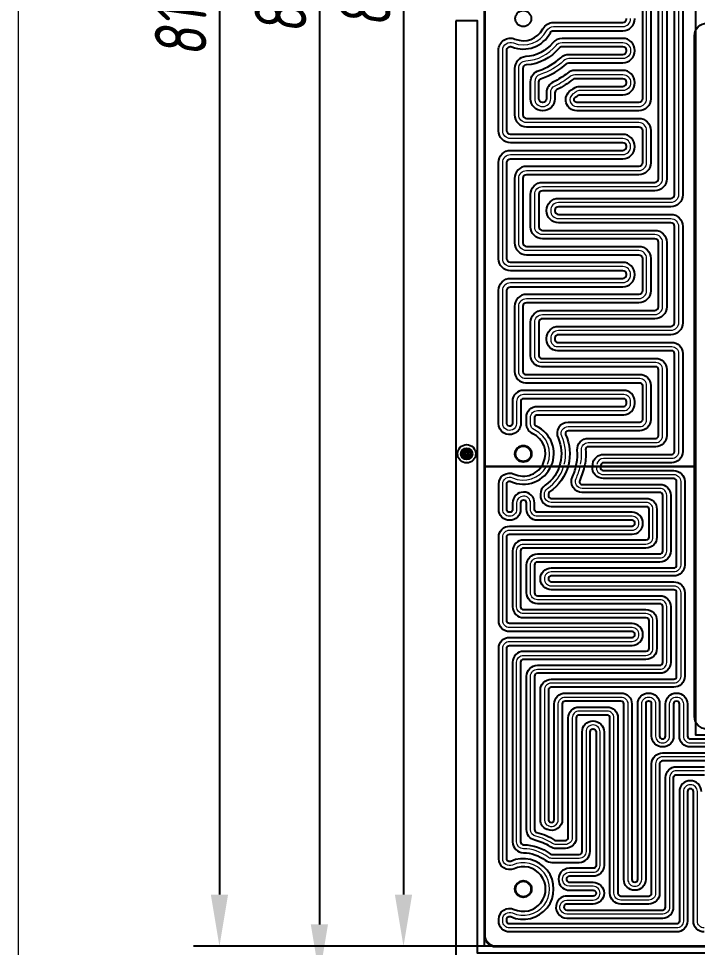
# Model space of a CAD drawing. Header units: millimetres. Extents: x -5937 to 68925, y -3068 to 5300.
# Drawn here: x 61224.6 to 61521.2, y 3785.6 to 4191.1 of the extents above; entities that cross this region are included whole.
import ezdxf

# ---------------------------------------------------------------- set-up
doc = ezdxf.new("R2010")
doc.units = ezdxf.units.MM
doc.header["$LTSCALE"] = 7
doc.header["$PDSIZE"] = -1
doc.layers.add('参照', color=6, linetype='Continuous', lineweight=9)
doc.layers.add('填充', color=3, linetype='Continuous', lineweight=9)
for name, color, linetype in [('发热丝', 3, 'Continuous'), ('发热分区', 20, 'Continuous'), ('菲林', 21, 'Continuous')]:
    doc.layers.add(name, color=color, linetype=linetype)
doc.styles.add('斜仿宋', font='tssdeng.shx', dxfattribs={"width": 0.8, "oblique": 8, "bigfont": 'tssdchn.shx'})
doc.dimstyles.new('YanXiu', dxfattribs={"dimtxt": 22.5778, "dimasz": 22.5778, "dimexe": 11.2889, "dimexo": 5.64445, "dimgap": 5.64445, "dimtad": 1, "dimtoh": 1, "dimzin": 9, "dimdsep": 46, "dimtxsty": '斜仿宋', "dimcen": 22.5778, "dimazin": 2, "dimtfac": 1, "dimtmove": 0, "dimatfit": 3, "dimfxl": 1, "dimarcsym": 1})

# ---------------------------------------------------------------- blocks, each defined once
blk = doc.blocks.new('*D84')
at = {"color": 0, "lineweight": -2}
for p, q in [((61412.98, 4633.06), (61344.75, 4633.06)), ((61356.04, 4610.48), (61356.04, 3795.63)), ((61412.98, 3773.06), (61344.75, 3773.06))]:
    blk.add_line(p, q, dxfattribs=at)
at = {"color": 0}
for points in [[(61359.8, 4610.48), (61352.27, 4610.48), (61356.04, 4633.06)], [(61352.27, 3795.63), (61359.8, 3795.63), (61356.04, 3773.06)]]:
    blk.add_solid(points, dxfattribs=at)
at = {"layer": 'Defpoints', "color": 0}
for p in [(61418.62, 4633.06), (61356.04, 3773.06), (61418.62, 3773.06)]:
    blk.add_point(p, dxfattribs=at)
at = {"color": 0, "insert": (61339.1, 4203.06), "char_height": 22.578, "attachment_point": 5, "rotation": 90, "style": '斜仿宋'}
blk.add_mtext('860', dxfattribs=at)
blk = doc.blocks.new('*D125')
at = {"layer": 'Defpoints', "color": 0}
for p in [(61604.68, 4626.06), (61392.78, 3786.06), (61604.68, 3786.06)]:
    blk.add_point(p, dxfattribs=at)
at = {"layer": '填充', "color": 0, "lineweight": -2}
for p, q in [((61599.03, 4626.06), (61381.49, 4626.06)), ((61392.78, 4603.48), (61392.78, 3808.63)), ((61599.03, 3786.06), (61381.49, 3786.06))]:
    blk.add_line(p, q, dxfattribs=at)
at = {"layer": '填充', "color": 0}
for points in [[(61396.55, 4603.48), (61389.02, 4603.48), (61392.78, 4626.06)], [(61389.02, 3808.63), (61396.55, 3808.63), (61392.78, 3786.06)]]:
    blk.add_solid(points, dxfattribs=at)
at = {"layer": '填充', "color": 0, "insert": (61375.85, 4206.06), "char_height": 22.578, "attachment_point": 5, "rotation": 90, "style": '斜仿宋'}
blk.add_mtext('840', dxfattribs=at)
blk = doc.blocks.new('*D126')
at = {"layer": 'Defpoints', "color": 0}
for p in [(61474.36, 4596.06), (61312.38, 3786.06), (61490.26, 3786.06)]:
    blk.add_point(p, dxfattribs=at)
at = {"layer": '填充', "color": 0, "lineweight": -2}
for p, q in [((61468.71, 4596.06), (61301.09, 4596.06)), ((61312.38, 4573.48), (61312.38, 3808.63)), ((61484.62, 3786.06), (61301.09, 3786.06))]:
    blk.add_line(p, q, dxfattribs=at)
at = {"layer": '填充', "color": 0}
for points in [[(61316.15, 4573.48), (61308.62, 4573.48), (61312.38, 4596.06)], [(61308.62, 3808.63), (61316.15, 3808.63), (61312.38, 3786.06)]]:
    blk.add_solid(points, dxfattribs=at)
at = {"layer": '填充', "color": 0, "insert": (61295.45, 4191.06), "char_height": 22.578, "attachment_point": 5, "rotation": 90, "style": '斜仿宋'}
blk.add_mtext('810', dxfattribs=at)

msp = doc.modelspace()

# ---------------------------------------------------------------- hatches: boundary and pattern name
at = {"layer": '填充', "ltscale": 10}
h = msp.add_hatch(color=3, dxfattribs=at)
h.dxf.hatch_style = 1
edge = h.paths.add_edge_path()
edge.add_arc((61420.37, 4001.056), 2.5, 360, 720)
edge = h.paths.add_edge_path(flags=16)
edge.add_arc((61420.37, 4001.056), 1.5, 360, 720)
h = msp.add_hatch(color=3, dxfattribs=at)
h.dxf.hatch_style = 1
edge = h.paths.add_edge_path()
edge.add_arc((61420.37, 4001.056), 0.95, 360, 720)
edge = h.paths.add_edge_path(flags=16)
edge.add_arc((61420.37, 4001.056), 0.55, 360, 720)

# ---------------------------------------------------------------- linework, layer by layer
at = {"color": 7, "linetype": 'Continuous', "lineweight": 35}
msp.add_lwpolyline([(61630.12, 4601.056), (61630.12, 4626.056), (61614.12, 4626.056), (61598.12, 4626.056), (61598.12, 4601.056, -0.4142136), (61593.12, 4596.056), (61433.12, 4596.056, 0.4142136), (61428.12, 4591.056), (61428.12, 3791.056, 0.4142136), (61433.12, 3786.056), (62773.12, 3786.056, 0.4142136), (62778.12, 3791.056), (62778.12, 4591.056, 0.4142136), (62773.12, 4596.056), (62613.12, 4596.056, -0.4142136), (62608.12, 4601.056), (62608.12, 4626.056), (62592.12, 4626.056), (62576.12, 4626.056), (62576.12, 4601.056)], format="xyb", dxfattribs=at)
at = {"color": 1}
msp.add_lwpolyline([(61428.12, 4386.616), (61520.375, 4386.616), (61520.375, 3995.496), (61428.12, 3995.496)], close=True, dxfattribs=at)
at = {"color": 5}
msp.add_lwpolyline([(61712.454, 3786.056), (61428.12, 3786.056), (61428.12, 3995.496), (61520.375, 3995.496), (61520.375, 3878.312), (61712.454, 3878.312), (61712.454, 3786.056)], close=True, dxfattribs=at)
at = {"color": 1}
msp.add_circle((61445.12, 4191.056), 3.492, dxfattribs=at)
at = {"color": 7, "linetype": 'Continuous', "lineweight": 35}
for centre in [(61445.12, 4001.056), (61445.12, 3811.056)]:
    msp.add_circle(centre, 3.5, dxfattribs=at)
at = {"layer": '参照'}
for points in [[(61512.947, 4267.976), (61512.947, 4114.137, -0.4142136), (61509.547, 4110.737), (61460.473, 4110.737, 0.4142136), (61457.073, 4107.337), (61457.073, 4107.153, 0.4142136), (61460.473, 4103.753), (61509.547, 4103.753, -0.4142136), (61512.947, 4100.353), (61512.947, 4058.263, -0.4142136), (61509.547, 4054.863), (61460.473, 4054.863, 0.4142136), (61457.073, 4051.463), (61457.073, 4050.878, 0.4142136), (61460.073, 4047.878), (61509.947, 4047.878, -0.4142136), (61512.947, 4044.878), (61512.947, 4001.988, -0.4142136), (61509.947, 3998.988), (61480.196, 3998.988, 0.3727824), (61477.226, 3996.417)], [(61470.168, 3996.496, 0.0619456), (61470.522, 4002.77, -0.4340898), (61473.515, 4005.972), (61502.963, 4005.972, 0.4142136), (61505.963, 4008.972), (61505.963, 4037.894, 0.4142136), (61502.963, 4040.894), (61453.088, 4040.894, -0.4142136), (61450.088, 4043.894), (61450.088, 4058.447, -0.4142136), (61453.488, 4061.847), (61502.563, 4061.847, 0.4142136), (61505.963, 4065.247), (61505.963, 4093.368, 0.4142136), (61502.563, 4096.768), (61453.488, 4096.768, -0.4142136), (61450.088, 4100.168), (61450.088, 4114.321, -0.4142136), (61453.488, 4117.721), (61502.563, 4117.721, 0.4142136), (61505.963, 4121.121), (61505.963, 4260.991, 0.4142136)], [(61463.028, 3996.496, 0.1707776), (61461.939, 4008.714, -0.5456662), (61464.669, 4012.957), (61495.978, 4012.957, 0.4142136), (61498.978, 4015.957), (61498.978, 4030.91, 0.4142136), (61495.978, 4033.91), (61446.104, 4033.91, -0.4142136), (61443.104, 4036.91), (61443.104, 4065.431, -0.4142136), (61446.504, 4068.831), (61495.578, 4068.831, 0.4142136), (61498.978, 4072.231), (61498.978, 4086.384, 0.4142136), (61495.578, 4089.784), (61446.504, 4089.784, -0.4142136), (61443.104, 4093.184), (61443.104, 4121.305, -0.4142136), (61446.504, 4124.705), (61495.578, 4124.705, 0.4142136), (61498.978, 4128.105), (61498.978, 4142.258, 0.4142136), (61495.578, 4145.658), (61446.504, 4145.658, -0.4142136), (61443.104, 4149.058), (61443.104, 4169.228, -0.3957834), (61446.289, 4172.621, 0.2079698), (61459.398, 4179.337, -0.2245436), (61462.026, 4180.58), (61488.594, 4180.58, -0.4142136), (61491.994, 4177.18), (61491.994, 4176.996, -0.4142136), (61488.594, 4173.596), (61465.052, 4173.596, 0.1930017), (61462.703, 4172.654, -0.1176256), (61452.502, 4166.698, 0.3304233), (61450.088, 4163.444), (61450.088, 4156.043, 0.4142136), (61453.488, 4152.643), (61453.673, 4152.643, 0.4142136), (61457.073, 4156.043), (61457.073, 4158.68, -0.2897214), (61459.016, 4161.752, 0.059561), (61465.532, 4165.853, -0.1718518), (61467.672, 4166.611), (61488.594, 4166.611, -0.4142136), (61491.994, 4163.211), (61491.994, 4163.027, -0.4142136), (61488.594, 4159.627), (61469.887, 4159.627, 0.1571762), (61468.135, 4159.062, -0.0102296), (61466.807, 4158.148, 0.744119), (61468.458, 4152.643), (61495.578, 4152.643, 0.4142136), (61498.978, 4156.043), (61498.978, 4226.07, 0.4142136)], [(61455.677, 3996.496, 0.405454), (61449.995, 4011.472, -0.2910906), (61448.266, 4014.189), (61448.266, 4016.941, -0.4142136), (61451.266, 4019.941), (61488.994, 4019.941, 0.4142136), (61491.994, 4022.941), (61491.994, 4023.925, 0.4142136), (61488.994, 4026.925), (61445.193, 4026.925, 0.4142136), (61442.193, 4023.925), (61442.193, 4014.29, -0.2956165), (61440.419, 4011.552, 0.0013857), (61440.361, 4011.525, -0.5454633), (61436.12, 4014.257), (61436.12, 4072.415, -0.4142136), (61439.52, 4075.815), (61488.594, 4075.815, 0.4142136), (61491.994, 4079.215), (61491.994, 4079.4, 0.4142136), (61488.594, 4082.8), (61439.52, 4082.8, -0.4142136), (61436.12, 4086.2), (61436.12, 4128.29, -0.4142136), (61439.52, 4131.69), (61488.594, 4131.69, 0.4142136), (61491.994, 4135.09), (61491.994, 4135.274, 0.4142136), (61488.594, 4138.674), (61439.52, 4138.674, -0.4142136), (61436.12, 4142.074), (61436.12, 4177.257, -0.5322047), (61440.798, 4180.408, 0.386471), (61455.307, 4185.738, -0.2793546), (61458.321, 4187.564), (61488.594, 4187.564, 0.4142136), (61491.994, 4190.964), (61491.994, 4191.148, 0.4142136)], [(61524.145, 3794.056, -0.4142136), (61521.145, 3797.056), (61521.145, 3853.6, 0.4142136), (61518.145, 3856.6), (61518.072, 3856.6, 0.4142136), (61515.072, 3853.6), (61515.072, 3797.056, -0.4142136), (61512.072, 3794.056), (61439.12, 3794.056, -0.4142136), (61436.12, 3797.056), (61436.12, 3797.856, -0.5454633), (61440.361, 3800.587, 1.5529873), (61440.361, 3821.525, -0.5454633), (61436.12, 3824.257), (61436.12, 3916.125, -0.4142136), (61439.12, 3919.125), (61492.638, 3919.125, 0.4142136), (61495.638, 3922.125), (61495.638, 3922.198, 0.4142136), (61492.638, 3925.198), (61439.12, 3925.198, -0.4142136), (61436.12, 3928.198), (61436.12, 3964.711, -0.4142136), (61439.12, 3967.711), (61492.638, 3967.711, 0.4142136), (61495.638, 3970.711), (61495.638, 3970.784, 0.4142136), (61492.638, 3973.784), (61451.266, 3973.784, -0.4142136), (61448.266, 3976.784), (61448.266, 3979.577, 0.4162127), (61445.246, 3982.577, -0.0008527), (61445.183, 3982.576, 0.4132151), (61442.193, 3979.576), (61442.193, 3976.784, -0.4142136), (61439.193, 3973.784), (61439.12, 3973.784, -0.4142136), (61436.12, 3976.784), (61436.12, 3987.856, -0.5454633), (61440.361, 3990.587, 0.3915403), (61455.186, 3995.496)], [(61524.219, 3862.673), (61511.999, 3862.673, 0.4142136), (61508.999, 3859.673), (61508.999, 3803.129, -0.4142136), (61505.999, 3800.129), (61464.104, 3800.129, -0.5354217), (61461.336, 3804.285, 0.000964), (61461.362, 3804.348, -0.3036263), (61464.135, 3806.203), (61475.633, 3806.203, 0.4142136), (61478.633, 3809.203), (61478.633, 3809.276, 0.4142136), (61475.633, 3812.276), (61465.255, 3812.276, -0.3549237), (61462.319, 3814.661, 0.0009099), (61462.306, 3814.723, -0.4772146), (61465.24, 3818.349), (61475.633, 3818.349, 0.4142136), (61478.633, 3821.349), (61478.633, 3879.685, 0.4142136), (61475.633, 3882.685), (61475.559, 3882.685, 0.4142136), (61472.559, 3879.685), (61472.559, 3827.423, -0.4142136), (61469.559, 3824.423), (61457.585, 3824.423, -0.1641832), (61455.768, 3825.036, 0.1632692), (61445.182, 3828.629, -0.4131711), (61442.193, 3831.629), (61442.193, 3910.051, -0.4142136), (61445.193, 3913.051), (61498.712, 3913.051, 0.4142136), (61501.712, 3916.051), (61501.712, 3928.271, 0.4142136), (61498.712, 3931.271), (61445.193, 3931.271, -0.4142136), (61442.193, 3934.271), (61442.193, 3958.638, -0.4142136), (61445.193, 3961.638), (61498.712, 3961.638, 0.4142136), (61501.712, 3964.638), (61501.712, 3976.857, 0.4142136), (61498.712, 3979.857), (61457.34, 3979.857, -0.4142136), (61454.34, 3982.857), (61454.34, 3983.391, -0.2462117), (61455.633, 3985.858, 0.166521), (61462.744, 3995.496)], [(61530.292, 3868.746), (61505.926, 3868.746, 0.4142136), (61502.926, 3865.746), (61502.926, 3809.203, -0.4142136), (61499.926, 3806.203), (61487.706, 3806.203, -0.4142136), (61484.706, 3809.203), (61484.706, 3885.758, 0.4142136), (61481.706, 3888.758), (61469.486, 3888.758, 0.4142136), (61466.486, 3885.758), (61466.486, 3833.496, -0.4142136), (61463.486, 3830.496), (61459.489, 3830.496, -0.1433611), (61457.871, 3830.969, 0.0843982), (61450.574, 3834.065, -0.3475682), (61448.266, 3836.984), (61448.266, 3903.978, -0.4142136), (61451.266, 3906.978), (61504.785, 3906.978, 0.4142136), (61507.785, 3909.978), (61507.785, 3934.345, 0.4142136), (61504.785, 3937.345), (61451.266, 3937.345, -0.4142136), (61448.266, 3940.345), (61448.266, 3952.564, -0.4142136), (61451.266, 3955.564), (61504.785, 3955.564, 0.4142136), (61507.785, 3958.564), (61507.785, 3982.931, 0.4142136), (61504.785, 3985.931), (61470.867, 3985.931, -0.549855), (61468.153, 3990.209, 0.0550472), (61469.965, 3995.496)], [(61477.083, 3995.516, 0.465421), (61480.039, 3992.004), (61510.858, 3992.004, -0.4142136), (61513.858, 3989.004), (61513.858, 3952.491, -0.4142136), (61510.858, 3949.491), (61457.34, 3949.491, 0.4142136), (61454.34, 3946.491), (61454.34, 3946.418, 0.4142136), (61457.34, 3943.418), (61510.858, 3943.418, -0.4142136), (61513.858, 3940.418), (61513.858, 3903.905, -0.4142136), (61510.858, 3900.905), (61457.34, 3900.905, 0.4142136), (61454.34, 3897.905), (61454.34, 3841.136, 0.3083471), (61455.989, 3838.716, -0.00269), (61456.286, 3838.598, 0.5320931), (61460.413, 3841.378), (61460.413, 3891.832, -0.4142136), (61463.413, 3894.832), (61487.779, 3894.832, -0.4142136), (61490.779, 3891.832), (61490.779, 3815.276, 0.4142136), (61493.779, 3812.276), (61493.852, 3812.276, 0.4142136), (61496.852, 3815.276), (61496.852, 3891.832, -0.4142136), (61499.852, 3894.832), (61499.926, 3894.832, -0.4142136), (61502.926, 3891.832), (61502.926, 3877.82, 0.4142136), (61505.926, 3874.82), (61505.999, 3874.82, 0.4142136), (61508.999, 3877.82), (61508.999, 3891.832, -0.4142136), (61511.999, 3894.832), (61512.072, 3894.832, -0.4142136), (61515.072, 3891.832), (61515.072, 3877.82, 0.4142136), (61518.072, 3874.82), (61536.365, 3874.82, -0.4142136)]]:
    msp.add_lwpolyline(points, format="xyb", dxfattribs=at)
at = {"layer": '发热丝'}
for points in [[(61536.365, 3873.07), (61518.072, 3873.07, -0.4142136), (61513.322, 3877.82), (61513.322, 3891.832, 0.4142136), (61512.072, 3893.082), (61511.999, 3893.082, 0.4142136), (61510.749, 3891.832), (61510.749, 3877.82, -0.4142136), (61505.999, 3873.07), (61505.926, 3873.07, -0.4142136), (61501.176, 3877.82), (61501.176, 3891.832, 0.4142136), (61499.926, 3893.082), (61499.852, 3893.082, 0.4142136), (61498.602, 3891.832), (61498.602, 3815.276, -0.4142136), (61493.852, 3810.526), (61493.779, 3810.526, -0.4142136), (61489.029, 3815.276), (61489.029, 3891.832, 0.4142136), (61487.779, 3893.082), (61463.413, 3893.082, 0.4142136), (61462.163, 3891.832), (61462.163, 3841.378, -0.5320931), (61455.628, 3836.976, 0.00269), (61455.349, 3837.088, -0.3083471), (61452.59, 3841.136), (61452.59, 3897.905, -0.4142136), (61457.34, 3902.655), (61510.858, 3902.655, 0.4142136), (61512.108, 3903.905), (61512.108, 3940.418, 0.4142136), (61510.858, 3941.668), (61457.34, 3941.668, -0.4142136), (61452.59, 3946.418), (61452.59, 3946.491, -0.4142136), (61457.34, 3951.241), (61510.858, 3951.241, 0.4142136), (61512.108, 3952.491), (61512.108, 3989.004, 0.4142136), (61510.858, 3990.254), (61480.039, 3990.254, -0.4406316), (61475.308, 3995.428), (61475.42, 3996.678, -0.3727824), (61480.196, 4000.813), (61509.947, 4000.813, 0.4142136), (61511.122, 4001.988), (61511.122, 4044.878, 0.4142136), (61509.947, 4046.053), (61460.073, 4046.053, -0.4142136), (61455.248, 4050.878), (61455.248, 4051.463, -0.4142136), (61460.473, 4056.688), (61509.547, 4056.688, 0.4142136), (61511.122, 4058.263), (61511.122, 4100.353, 0.4142136), (61509.547, 4101.928), (61460.473, 4101.928, -0.4142136), (61455.248, 4107.153), (61455.248, 4107.337, -0.4142136), (61460.473, 4112.562), (61509.547, 4112.562, 0.4142136), (61511.122, 4114.137), (61511.122, 4267.976, 0.4142136)], [(61514.772, 4267.976), (61514.772, 4114.137, -0.4142136), (61509.547, 4108.912), (61460.473, 4108.912, 0.4142136), (61458.898, 4107.337), (61458.898, 4107.153, 0.4142136), (61460.473, 4105.578), (61509.547, 4105.578, -0.4142136), (61514.772, 4100.353), (61514.772, 4058.263, -0.4142136), (61509.547, 4053.038), (61460.473, 4053.038, 0.4142136), (61458.898, 4051.463), (61458.898, 4050.878, 0.4142136), (61460.073, 4049.703), (61509.947, 4049.703, -0.4142136), (61514.772, 4044.878), (61514.772, 4001.988, -0.4142136), (61509.947, 3997.163), (61480.196, 3997.163, 0.3727824), (61479.033, 3996.156), (61478.808, 3995.217, 0.465421), (61480.039, 3993.754), (61510.858, 3993.754, -0.4142136), (61515.608, 3989.004), (61515.608, 3952.491, -0.4142136), (61510.858, 3947.741), (61457.34, 3947.741, 0.4142136), (61456.09, 3946.491), (61456.09, 3946.418, 0.4142136), (61457.34, 3945.168), (61510.858, 3945.168, -0.4142136), (61515.608, 3940.418), (61515.608, 3903.905, -0.4142136), (61510.858, 3899.155), (61457.34, 3899.155, 0.4142136), (61456.09, 3897.905), (61456.09, 3841.136, 0.3083471), (61456.629, 3840.345, -0.00269), (61456.943, 3840.22, 0.5320931), (61458.663, 3841.378), (61458.663, 3891.832, -0.4142136), (61463.413, 3896.582), (61487.779, 3896.582, -0.4142136), (61492.529, 3891.832), (61492.529, 3815.276, 0.4142136), (61493.779, 3814.026), (61493.852, 3814.026, 0.4142136), (61495.102, 3815.276), (61495.102, 3891.832, -0.4142136), (61499.852, 3896.582), (61499.926, 3896.582, -0.4142136), (61504.676, 3891.832), (61504.676, 3877.82, 0.4142136), (61505.926, 3876.57), (61505.999, 3876.57, 0.4142136), (61507.249, 3877.82), (61507.249, 3891.832, -0.4142136), (61511.999, 3896.582), (61512.072, 3896.582, -0.4142136), (61516.822, 3891.832), (61516.822, 3877.82, 0.4142136), (61518.072, 3876.57), (61536.365, 3876.57, -0.4142136)], [(61530.292, 3866.996), (61505.926, 3866.996, 0.4142136), (61504.676, 3865.746), (61504.676, 3809.203, -0.4142136), (61499.926, 3804.453), (61487.706, 3804.453, -0.4142136), (61482.956, 3809.203), (61482.956, 3885.758, 0.4142136), (61481.706, 3887.008), (61469.486, 3887.008, 0.4142136), (61468.236, 3885.758), (61468.236, 3833.496, -0.4142136), (61463.486, 3828.746), (61459.489, 3828.746, -0.1433611), (61456.928, 3829.496, 0.0843982), (61450.171, 3832.362, -0.3475682), (61446.516, 3836.984), (61446.516, 3903.978, -0.4142136), (61451.266, 3908.728), (61504.785, 3908.728, 0.4142136), (61506.035, 3909.978), (61506.035, 3934.345, 0.4142136), (61504.785, 3935.595), (61451.266, 3935.595, -0.4142136), (61446.516, 3940.345), (61446.516, 3952.564, -0.4142136), (61451.266, 3957.314), (61504.785, 3957.314, 0.4142136), (61506.035, 3958.564), (61506.035, 3982.931, 0.4142136), (61504.785, 3984.181), (61470.867, 3984.181, -0.549855), (61466.57, 3990.954, 0.0756907), (61468.373, 3996.823, 0.0619456), (61468.701, 4002.648, -0.4340898), (61473.515, 4007.797), (61502.963, 4007.797, 0.4142136), (61504.138, 4008.972), (61504.138, 4037.894, 0.4142136), (61502.963, 4039.069), (61453.088, 4039.069, -0.4142136), (61448.263, 4043.894), (61448.263, 4058.447, -0.4142136), (61453.488, 4063.672), (61502.563, 4063.672, 0.4142136), (61504.138, 4065.247), (61504.138, 4093.368, 0.4142136), (61502.563, 4094.943), (61453.488, 4094.943, -0.4142136), (61448.263, 4100.168), (61448.263, 4114.321, -0.4142136), (61453.488, 4119.546), (61502.563, 4119.546, 0.4142136), (61504.138, 4121.121), (61504.138, 4260.991, 0.4142136)], [(61507.788, 4260.991), (61507.788, 4121.121, -0.4142136), (61502.563, 4115.896), (61453.488, 4115.896, 0.4142136), (61451.913, 4114.321), (61451.913, 4100.168, 0.4142136), (61453.488, 4098.593), (61502.563, 4098.593, -0.4142136), (61507.788, 4093.368), (61507.788, 4065.247, -0.4142136), (61502.563, 4060.022), (61453.488, 4060.022, 0.4142136), (61451.913, 4058.447), (61451.913, 4043.894, 0.4142136), (61453.088, 4042.719), (61502.963, 4042.719, -0.4142136), (61507.788, 4037.894), (61507.788, 4008.972, -0.4142136), (61502.963, 4004.147), (61473.515, 4004.147, 0.4340898), (61472.343, 4002.893, -0.0619456), (61471.964, 3996.169, -0.0559168), (61469.737, 3989.463, 0.549855), (61470.867, 3987.681), (61504.785, 3987.681, -0.4142136), (61509.535, 3982.931), (61509.535, 3958.564, -0.4142136), (61504.785, 3953.814), (61451.266, 3953.814, 0.4142136), (61450.016, 3952.564), (61450.016, 3940.345, 0.4142136), (61451.266, 3939.095), (61504.785, 3939.095, -0.4142136), (61509.535, 3934.345), (61509.535, 3909.978, -0.4142136), (61504.785, 3905.228), (61451.266, 3905.228, 0.4142136), (61450.016, 3903.978), (61450.016, 3836.984, 0.3475682), (61450.978, 3835.767, -0.0843982), (61458.815, 3832.443, 0.1433611), (61459.489, 3832.246), (61463.486, 3832.246, 0.4142136), (61464.736, 3833.496), (61464.736, 3885.758, -0.4142136), (61469.486, 3890.508), (61481.706, 3890.508, -0.4142136), (61486.456, 3885.758), (61486.456, 3809.203, 0.4142136), (61487.706, 3807.953), (61499.926, 3807.953, 0.4142136), (61501.176, 3809.203), (61501.176, 3865.746, -0.4142136), (61505.926, 3870.496), (61530.292, 3870.496, -0.4142136)], [(61497.153, 4226.07), (61497.153, 4156.043, -0.4142136), (61495.578, 4154.468), (61468.458, 4154.468, -0.744119), (61467.811, 4156.624, 0.0102296), (61469.201, 4157.581, -0.1571762), (61469.887, 4157.802), (61488.594, 4157.802, 0.4142136), (61493.819, 4163.027), (61493.819, 4163.211, 0.4142136), (61488.594, 4168.436), (61467.672, 4168.436, 0.1718518), (61464.383, 4167.272, -0.059561), (61458.234, 4163.401, 0.2897214), (61455.248, 4158.68), (61455.248, 4156.043, -0.4142136), (61453.673, 4154.468), (61453.488, 4154.468, -0.4142136), (61451.913, 4156.043), (61451.913, 4163.444, -0.3304233), (61453.032, 4164.952, 0.1176256), (61463.964, 4171.334, -0.1930017), (61465.052, 4171.771), (61488.594, 4171.771, 0.4142136), (61493.819, 4176.996), (61493.819, 4177.18, 0.4142136), (61488.594, 4182.405), (61462.026, 4182.405, 0.2245436), (61457.988, 4180.495, -0.2079698), (61446.173, 4174.442, 0.3957834), (61441.279, 4169.228), (61441.279, 4149.058, 0.4142136), (61446.504, 4143.833), (61495.578, 4143.833, -0.4142136), (61497.153, 4142.258), (61497.153, 4128.105, -0.4142136), (61495.578, 4126.53), (61446.504, 4126.53, 0.4142136), (61441.279, 4121.305), (61441.279, 4093.184, 0.4142136), (61446.504, 4087.959), (61495.578, 4087.959, -0.4142136), (61497.153, 4086.384), (61497.153, 4072.231, -0.4142136), (61495.578, 4070.656), (61446.504, 4070.656, 0.4142136), (61441.279, 4065.431), (61441.279, 4036.91, 0.4142136), (61446.104, 4032.085), (61495.978, 4032.085, -0.4142136), (61497.153, 4030.91), (61497.153, 4015.957, -0.4142136), (61495.978, 4014.782), (61464.669, 4014.782, 0.5456662), (61460.278, 4007.957, -0.1707776), (61461.26, 3996.946, -0.1869514), (61454.637, 3987.297, 0.2462117), (61452.59, 3983.391), (61452.59, 3982.857, 0.4142136), (61457.34, 3978.107), (61498.712, 3978.107, -0.4142136), (61499.962, 3976.857), (61499.962, 3964.638, -0.4142136), (61498.712, 3963.388), (61445.193, 3963.388, 0.4142136), (61440.443, 3958.638), (61440.443, 3934.271, 0.4142136), (61445.193, 3929.521), (61498.712, 3929.521, -0.4142136), (61499.962, 3928.271), (61499.962, 3916.051, -0.4142136), (61498.712, 3914.801), (61445.193, 3914.801, 0.4142136), (61440.443, 3910.051), (61440.443, 3831.629, 0.4131711), (61445.176, 3826.879, -0.1632692), (61454.707, 3823.644, 0.1641832), (61457.585, 3822.673), (61469.559, 3822.673, 0.4142136), (61474.309, 3827.423), (61474.309, 3879.685, -0.4142136), (61475.559, 3880.935), (61475.633, 3880.935, -0.4142136), (61476.883, 3879.685), (61476.883, 3821.349, -0.4142136), (61475.633, 3820.099), (61465.24, 3820.099, 0.4772146), (61460.594, 3814.358, -0.0009099), (61460.606, 3814.302, 0.3549237), (61465.255, 3810.526), (61475.633, 3810.526, -0.4142136), (61476.883, 3809.276), (61476.883, 3809.203, -0.4142136), (61475.633, 3807.953), (61464.135, 3807.953, 0.3036263), (61459.745, 3805.016, -0.000964), (61459.721, 3804.96, 0.5354217), (61464.104, 3798.379), (61505.999, 3798.379, 0.4142136), (61510.749, 3803.129), (61510.749, 3859.673, -0.4142136), (61511.999, 3860.923), (61524.219, 3860.923, -0.4142136)], [(61500.803, 4226.07), (61500.803, 4156.043, -0.4142136), (61495.578, 4150.818), (61468.458, 4150.818, -0.744119), (61465.803, 4159.671, 0.0102296), (61467.069, 4160.544, -0.1571762), (61469.887, 4161.452), (61488.594, 4161.452, 0.4142136), (61490.169, 4163.027), (61490.169, 4163.211, 0.4142136), (61488.594, 4164.786), (61467.672, 4164.786, 0.1718518), (61466.681, 4164.435, -0.059561), (61459.798, 4160.103, 0.2897214), (61458.898, 4158.68), (61458.898, 4156.043, -0.4142136), (61453.673, 4150.818), (61453.488, 4150.818, -0.4142136), (61448.263, 4156.043), (61448.263, 4163.444, -0.3304233), (61451.973, 4168.445, 0.1176256), (61461.442, 4173.973, -0.1930017), (61465.052, 4175.421), (61488.594, 4175.421, 0.4142136), (61490.169, 4176.996), (61490.169, 4177.18, 0.4142136), (61488.594, 4178.755), (61462.026, 4178.755, 0.2245436), (61460.809, 4178.179, -0.2079698), (61446.404, 4170.8, 0.3957834), (61444.929, 4169.228), (61444.929, 4149.058, 0.4142136), (61446.504, 4147.483), (61495.578, 4147.483, -0.4142136), (61500.803, 4142.258), (61500.803, 4128.105, -0.4142136), (61495.578, 4122.88), (61446.504, 4122.88, 0.4142136), (61444.929, 4121.305), (61444.929, 4093.184, 0.4142136), (61446.504, 4091.609), (61495.578, 4091.609, -0.4142136), (61500.803, 4086.384), (61500.803, 4072.231, -0.4142136), (61495.578, 4067.006), (61446.504, 4067.006, 0.4142136), (61444.929, 4065.431), (61444.929, 4036.91, 0.4142136), (61446.104, 4035.735), (61495.978, 4035.735, -0.4142136), (61500.803, 4030.91), (61500.803, 4015.957, -0.4142136), (61495.978, 4011.132), (61464.669, 4011.132, 0.5456662), (61463.6, 4009.47, -0.1707776), (61464.797, 3996.046, -0.1761332), (61456.628, 3984.419, 0.2462117), (61456.09, 3983.391), (61456.09, 3982.857, 0.4142136), (61457.34, 3981.607), (61498.712, 3981.607, -0.4142136), (61503.462, 3976.857), (61503.462, 3964.638, -0.4142136), (61498.712, 3959.888), (61445.193, 3959.888, 0.4142136), (61443.943, 3958.638), (61443.943, 3934.271, 0.4142136), (61445.193, 3933.021), (61498.712, 3933.021, -0.4142136), (61503.462, 3928.271), (61503.462, 3916.051, -0.4142136), (61498.712, 3911.301), (61445.193, 3911.301, 0.4142136), (61443.943, 3910.051), (61443.943, 3831.629, 0.4131711), (61445.189, 3830.379, -0.1632692), (61456.828, 3826.428, 0.1641832), (61457.585, 3826.173), (61469.559, 3826.173, 0.4142136), (61470.809, 3827.423), (61470.809, 3879.685, -0.4142136), (61475.559, 3884.435), (61475.633, 3884.435, -0.4142136), (61480.383, 3879.685), (61480.383, 3821.349, -0.4142136), (61475.633, 3816.599), (61465.24, 3816.599, 0.4772146), (61464.017, 3815.088, -0.0009099), (61464.032, 3815.02, 0.3549237), (61465.255, 3814.026), (61475.633, 3814.026, -0.4142136), (61480.383, 3809.276), (61480.383, 3809.203, -0.4142136), (61475.633, 3804.453), (61464.135, 3804.453, 0.3036263), (61462.98, 3803.68, -0.000964), (61462.951, 3803.611, 0.5354217), (61464.104, 3801.879), (61505.999, 3801.879, 0.4142136), (61507.249, 3803.129), (61507.249, 3859.673, -0.4142136), (61511.999, 3864.423), (61524.219, 3864.423, -0.4142136)], [(61524.145, 3792.306, -0.4142136), (61519.395, 3797.056), (61519.395, 3853.6, 0.4142136), (61518.145, 3854.85), (61518.072, 3854.85, 0.4142136), (61516.822, 3853.6), (61516.822, 3797.056, -0.4142136), (61512.072, 3792.306), (61439.12, 3792.306, -0.4142136), (61434.37, 3797.056), (61434.37, 3797.856, -0.5454633), (61441.085, 3802.18, 1.5529873), (61441.085, 3819.932, -0.5454633), (61434.37, 3824.257), (61434.37, 3916.125, -0.4142136), (61439.12, 3920.875), (61492.638, 3920.875, 0.4142136), (61493.888, 3922.125), (61493.888, 3922.198, 0.4142136), (61492.638, 3923.448), (61439.12, 3923.448, -0.4142136), (61434.37, 3928.198), (61434.37, 3964.711, -0.4142136), (61439.12, 3969.461), (61492.638, 3969.461, 0.4142136), (61493.888, 3970.711), (61493.888, 3970.784, 0.4142136), (61492.638, 3972.034), (61451.266, 3972.034, -0.4142136), (61446.516, 3976.784), (61446.516, 3979.577, 0.4162127), (61445.258, 3980.827, -0.0008527), (61445.189, 3980.826, 0.4132151), (61443.943, 3979.576), (61443.943, 3976.784, -0.4142136), (61439.193, 3972.034), (61439.12, 3972.034, -0.4142136), (61434.37, 3976.784), (61434.37, 3987.856, -0.5454633), (61441.085, 3992.18, 0.4248235), (61454.002, 3997.22, 0.405454), (61449.221, 4009.819, -0.2910906), (61446.441, 4014.189), (61446.441, 4016.941, -0.4142136), (61451.266, 4021.766), (61488.994, 4021.766, 0.4142136), (61490.169, 4022.941), (61490.169, 4023.925, 0.4142136), (61488.994, 4025.1), (61445.193, 4025.1, 0.4142136), (61444.018, 4023.925), (61444.018, 4014.29, -0.2956165), (61441.165, 4009.886, 0.0013857), (61441.116, 4009.864, -0.5454633), (61434.295, 4014.257), (61434.295, 4072.415, -0.4142136), (61439.52, 4077.64), (61488.594, 4077.64, 0.4142136), (61490.169, 4079.215), (61490.169, 4079.4, 0.4142136), (61488.594, 4080.975), (61439.52, 4080.975, -0.4142136), (61434.295, 4086.2), (61434.295, 4128.29, -0.4142136), (61439.52, 4133.515), (61488.594, 4133.515, 0.4142136), (61490.169, 4135.09), (61490.169, 4135.274, 0.4142136), (61488.594, 4136.849), (61439.52, 4136.849, -0.4142136), (61434.295, 4142.074), (61434.295, 4177.257, -0.5322047), (61441.485, 4182.099, 0.386471), (61453.689, 4186.582, -0.2793546), (61458.321, 4189.389), (61488.594, 4189.389, 0.4142136), (61490.169, 4190.964), (61490.169, 4191.148, 0.4142136)], [(61522.895, 3853.6, 0.4142136), (61518.145, 3858.35), (61518.072, 3858.35, 0.4142136), (61513.322, 3853.6), (61513.322, 3797.056, -0.4142136), (61512.072, 3795.806), (61439.12, 3795.806, -0.4142136), (61437.87, 3797.056), (61437.87, 3797.856, -0.5454633), (61439.637, 3798.994, 1.5529873), (61439.637, 3823.119, -0.5454633), (61437.87, 3824.257), (61437.87, 3916.125, -0.4142136), (61439.12, 3917.375), (61492.638, 3917.375, 0.4142136), (61497.388, 3922.125), (61497.388, 3922.198, 0.4142136), (61492.638, 3926.948), (61439.12, 3926.948, -0.4142136), (61437.87, 3928.198), (61437.87, 3964.711, -0.4142136), (61439.12, 3965.961), (61492.638, 3965.961, 0.4142136), (61497.388, 3970.711), (61497.388, 3970.784, 0.4142136), (61492.638, 3975.534), (61451.266, 3975.534, -0.4142136), (61450.016, 3976.784), (61450.016, 3979.577, 0.4162127), (61445.234, 3984.327, -0.0008527), (61445.177, 3984.326, 0.4132151), (61440.443, 3979.576), (61440.443, 3976.784, -0.4142136), (61439.193, 3975.534), (61439.12, 3975.534, -0.4142136), (61437.87, 3976.784), (61437.87, 3987.856, -0.5454633), (61439.637, 3988.994, 0.4160568), (61457.352, 3995.772, 0.405454), (61450.768, 4013.125, -0.2910906), (61450.091, 4014.189), (61450.091, 4016.941, -0.4142136), (61451.266, 4018.116), (61488.994, 4018.116, 0.4142136), (61493.819, 4022.941), (61493.819, 4023.925, 0.4142136), (61488.994, 4028.75), (61445.193, 4028.75, 0.4142136), (61440.368, 4023.925), (61440.368, 4014.29, -0.2956165), (61439.673, 4013.217, 0.0013857), (61439.606, 4013.187, -0.5454633), (61437.945, 4014.257), (61437.945, 4072.415, -0.4142136), (61439.52, 4073.99), (61488.594, 4073.99, 0.4142136), (61493.819, 4079.215), (61493.819, 4079.4, 0.4142136), (61488.594, 4084.625), (61439.52, 4084.625, -0.4142136), (61437.945, 4086.2), (61437.945, 4128.29, -0.4142136), (61439.52, 4129.865), (61488.594, 4129.865, 0.4142136), (61493.819, 4135.09), (61493.819, 4135.274, 0.4142136), (61488.594, 4140.499), (61439.52, 4140.499, -0.4142136), (61437.945, 4142.074), (61437.945, 4177.257, -0.5322047), (61440.112, 4178.717, 0.386471), (61456.925, 4184.893, -0.2793546), (61458.321, 4185.739), (61488.594, 4185.739, 0.4142136), (61493.819, 4190.964), (61493.819, 4191.148, 0.4142136)], [(61525.386, 3880.862, -0.4142136), (61519.901, 3886.347), (61519.901, 4183.592, -0.4142136), (61525.386, 4189.077)]]:
    msp.add_lwpolyline(points, format="xyb", dxfattribs=at)
at = {"layer": '发热分区', "color": 2}
msp.add_lwpolyline([(61520.375, 4503.801), (61520.375, 3878.312), (62685.864, 3878.312), (62685.864, 4503.801)], close=True, dxfattribs=at)
at = {"layer": '填充'}
msp.add_lwpolyline([(61224.629, 5299.941), (68839.014, 5299.941), (68839.014, 3356.297), (61224.629, 3356.297)], close=True, dxfattribs=at)
at = {"layer": '菲林'}
msp.add_lwpolyline([(61415.62, 4190.056), (61415.62, 3776.056, 0.4142136), (61418.62, 3773.056), (62102.12, 3773.056), (62102.12, 3783.056), (61425.12, 3783.056), (61425.12, 4190.056)], format="xyb", close=True, dxfattribs=at)
for radius in [4, 2.5, 1.5, 0.95, 0.55]:
    msp.add_circle((61420.37, 4001.056), radius, dxfattribs=at)

# ---------------------------------------------------------------- dimensions: what is measured, and where the dimension line sits
at = {"color": 1}
dim = msp.add_linear_dim(base=(61356.036, 3773.056), p1=(61418.62, 4633.056), p2=(61418.62, 3773.056), angle=90, dimstyle='YanXiu', dxfattribs=at)
dim.commit()
dim.dimension.update_dxf_attribs({"geometry": '*D84', "text_midpoint": (61339.103, 4203.056)})
at = {"layer": '填充'}
for base, p1, p2, picture, middle in [((61392.784, 3786.056), (61604.676, 4626.056), (61604.676, 3786.056), '*D125', (61375.85, 4206.056)), ((61312.383, 3786.056), (61474.359, 4596.056), (61490.263, 3786.056), '*D126', (61295.45, 4191.056))]:
    dim = msp.add_linear_dim(base=base, p1=p1, p2=p2, angle=90, dimstyle='YanXiu', dxfattribs=at)
    dim.commit()
    dim.dimension.update_dxf_attribs({"geometry": picture, "text_midpoint": middle})

doc.saveas('drawing.dxf')
